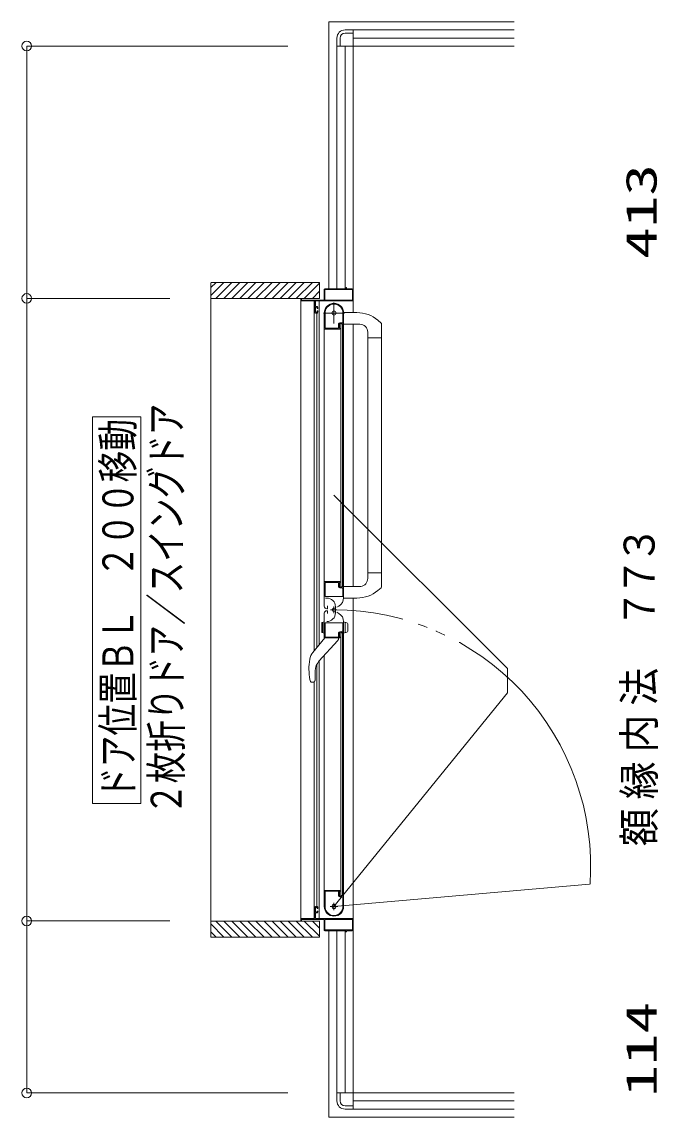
# Model space of a CAD drawing. Units: millimetres on the paper. Extents: x -305 to 305, y -152 to 152.
# Drawn here: x -88 to -48.5, y 31.1 to 99.1 of the extents above; entities that cross this region are included whole.
import ezdxf
from ezdxf.enums import TextEntityAlignment as Align

# ---------------------------------------------------------------- set-up
doc = ezdxf.new("R2010")
doc.units = ezdxf.units.MM
doc.linetypes.add('LONG_CHAIN', pattern=[21, 18, -1, 1, -1])
doc.linetypes.add('LONG_DOUBLE_CHAIN', pattern=[21.8, 18, -1, 0.6, -0.6, 0.6, -1])
doc.layers.add('0-0_0', color=7, linetype='Continuous', lineweight=9)
doc.layers.add('0-1_VIEW0001', color=7, linetype='Continuous', lineweight=9)
doc.styles.add('ＭＳ ゴシック', font='')
doc.styles.get('ＭＳ ゴシック').set_extended_font_data('MS Gothic')

# ---------------------------------------------------------------- blocks, each defined once
blk = doc.blocks.new('_ORIGIN')
at = {"layer": '0-0_0'}
blk.add_line((0, 0), (-1, 0), dxfattribs=at)
blk.add_circle((0, 0), 0.5, dxfattribs=at)

msp = doc.modelspace()

# ---------------------------------------------------------------- linework, layer by layer
at = {"layer": '0-1_VIEW0001', "linetype": 'LONG_DOUBLE_CHAIN'}
for p, q in [((-68.934, 99.073), (-68.934, 82.498)), ((-57.434, 99.073), (-68.934, 99.073)), ((-68.619, 69.695), (-57.859, 58.934)), ((-57.859, 58.934), (-57.859, 57.408)), ((-68.619, 44.148), (-57.859, 57.408)), ((-52.755, 45.536), (-68.619, 44.148)), ((-68.934, 42.648), (-68.934, 31.073)), ((-57.434, 31.073), (-68.934, 31.073))]:
    msp.add_line(p, q, dxfattribs=at)
at = {"layer": '0-1_VIEW0001'}
for p, q in [((-68.434, 97.573), (-68.434, 98.073)), ((-68.234, 97.573), (-68.234, 98.073)), ((-67.434, 98.573), (-67.934, 98.573)), ((-67.934, 98.373), (-67.434, 98.373)), ((-57.434, 98.573), (-67.434, 98.573)), ((-67.434, 98.573), (-67.434, 98.173)), ((-67.434, 98.573), (-57.434, 98.573)), ((-67.434, 82.448), (-67.434, 98.573)), ((-67.434, 98.073), (-57.434, 98.073)), ((-71.474, 97.573), (-87.683, 97.573)), ((-68.434, 97.573), (-68.434, 82.498)), ((-68.034, 97.573), (-68.434, 97.573)), ((-68.434, 82.498), (-68.434, 97.573)), ((-68.434, 97.573), (-57.434, 97.573)), ((-67.934, 82.498), (-67.934, 97.573)), ((-87.683, 82.503), (-87.683, 96.973)), ((-76.259, 82.898), (-69.509, 82.898)), ((-76.259, 82.083), (-75.444, 82.898)), ((-76.259, 82.578), (-75.939, 82.898)), ((-76.259, 82.847), (-76.259, 42.248)), ((-75.949, 81.898), (-74.949, 82.898)), ((-75.454, 81.898), (-74.454, 82.898)), ((-74.959, 81.898), (-73.959, 82.898)), ((-74.459, 81.898), (-73.459, 82.898)), ((-73.959, 81.898), (-72.959, 82.898)), ((-73.459, 81.898), (-72.459, 82.898)), ((-72.959, 81.898), (-71.959, 82.898)), ((-72.459, 81.898), (-71.459, 82.898)), ((-71.959, 81.898), (-70.959, 82.898)), ((-71.459, 81.898), (-70.459, 82.898)), ((-70.959, 81.898), (-69.959, 82.898)), ((-70.459, 81.898), (-69.509, 82.848)), ((-69.959, 81.898), (-69.509, 82.348)), ((-69.509, 81.899), (-69.509, 82.898)), ((-69.234, 82.448), (-69.234, 81.813)), ((-69.189, 82.438), (-69.189, 81.813)), ((-67.889, 82.498), (-69.184, 82.498)), ((-67.494, 82.453), (-69.174, 82.453)), ((-67.874, 82.563), (-67.874, 82.513)), ((-67.844, 82.573), (-67.864, 82.573)), ((-67.834, 82.513), (-67.834, 82.563)), ((-67.484, 82.498), (-67.819, 82.498)), ((-67.479, 81.813), (-67.479, 82.438)), ((-67.434, 82.45), (-67.434, 81.024)), ((-78.799, 81.903), (-87.683, 81.903)), ((-78.799, 81.903), (-87.683, 81.903)), ((-76.259, 81.898), (-69.509, 81.898)), ((-70.684, 81.883), (-70.684, 81.763)), ((-70.684, 43.398), (-70.684, 81.748)), ((-70.669, 81.748), (-69.834, 81.748)), ((-70.634, 81.813), (-70.634, 81.883)), ((-69.249, 81.798), (-70.619, 81.798)), ((-69.857, 60.019), (-69.857, 81.748)), ((-69.819, 81.733), (-69.819, 81.048)), ((-69.769, 81.413), (-69.769, 81.733)), ((-69.754, 81.748), (-67.459, 81.748)), ((-69.541, 60.403), (-69.541, 81.748)), ((-69.174, 81.798), (-67.494, 81.798)), ((-87.683, 43.853), (-87.683, 81.303)), ((-69.769, 81.068), (-69.769, 81.338)), ((-69.769, 80.998), (-69.669, 80.998)), ((-69.669, 81.398), (-69.754, 81.398)), ((-69.754, 81.353), (-69.684, 81.353)), ((-69.684, 81.053), (-69.754, 81.053)), ((-69.681, 60.233), (-69.681, 80.998)), ((-69.669, 81.338), (-69.669, 81.293)), ((-69.669, 81.113), (-69.669, 81.068)), ((-69.654, 81.278), (-69.634, 81.278)), ((-69.634, 81.128), (-69.654, 81.128)), ((-69.619, 81.293), (-69.619, 81.348)), ((-69.619, 81.048), (-69.619, 81.113)), ((-69.219, 80.999), (-69.219, 64.323)), ((-69.169, 81.072), (-69.169, 80.058)), ((-68.064, 80.468), (-68.064, 80.998)), ((-68.019, 80.013), (-68.019, 80.998)), ((-67.191, 81.023), (-68.009, 81.026)), ((-68.329, 80.058), (-68.329, 80.318)), ((-68.284, 80.073), (-68.284, 80.298)), ((-68.254, 80.393), (-68.139, 80.393)), ((-68.234, 80.348), (-68.109, 80.348)), ((-68.184, 80.323), (-68.084, 80.323)), ((-68.184, 63.998), (-68.184, 80.323)), ((-68.084, 63.998), (-68.084, 80.323)), ((-67.024, 80.303), (-68.019, 80.303)), ((-67.434, 80.298), (-67.434, 64.024)), ((-65.896, 80.561), (-65.697, 80.377)), ((-65.669, 79.448), (-65.669, 80.308)), ((-69.209, 79.998), (-68.268, 79.998)), ((-69.159, 80.048), (-68.339, 80.048)), ((-68.255, 80.005), (-68.246, 80.02)), ((-68.244, 80.027), (-68.244, 80.033)), ((-68.082, 80.02), (-68.073, 80.005)), ((-68.061, 79.998), (-68.034, 79.998)), ((-68.034, 64.323), (-68.034, 79.998)), ((-66.524, 79.448), (-66.524, 79.803)), ((-66.524, 79.448), (-65.669, 79.448)), ((-66.519, 79.448), (-66.519, 64.874)), ((-65.669, 79.448), (-65.669, 64.012)), ((-80.61, 74.548), (-83.61, 74.548)), ((-83.61, 50.548), (-83.61, 74.548)), ((-80.61, 50.548), (-80.61, 74.548)), ((-66.524, 64.874), (-66.524, 64.519)), ((-66.524, 64.874), (-65.669, 64.874)), ((-69.219, 64.354), (-69.219, 62.784)), ((-69.219, 64.323), (-68.268, 64.323)), ((-69.169, 64.263), (-69.169, 63.403)), ((-68.344, 64.273), (-69.159, 64.273)), ((-68.329, 64.008), (-68.329, 64.258)), ((-68.284, 64.023), (-68.284, 64.248)), ((-68.246, 64.302), (-68.255, 64.316)), ((-68.139, 63.933), (-68.254, 63.933)), ((-68.244, 64.288), (-68.244, 64.294)), ((-68.109, 63.973), (-68.234, 63.973)), ((-68.084, 63.998), (-68.184, 63.998)), ((-68.073, 64.316), (-68.082, 64.302)), ((-68.034, 64.323), (-68.061, 64.323)), ((-68.019, 64.308), (-68.019, 63.322)), ((-66.955, 64.024), (-68.009, 64.024)), ((-65.894, 63.761), (-65.697, 63.944)), ((-69.159, 63.393), (-68.079, 63.393)), ((-69.145, 63.303), (-69.065, 63.303)), ((-68.064, 63.408), (-68.064, 63.858)), ((-67.191, 63.298), (-68.009, 63.296)), ((-67.434, 31.573), (-67.434, 63.298)), ((-67.434, 63.298), (-67.434, 42.698)), ((-69.069, 62.633), (-69.039, 62.633)), ((-69.014, 62.658), (-69.014, 62.808)), ((-68.525, 62.763), (-68.525, 62.383)), ((-68.449, 62.727), (-68.319, 62.802)), ((-69.219, 60.793), (-69.219, 62.363)), ((-69.069, 62.513), (-69.039, 62.513)), ((-69.014, 62.488), (-69.014, 62.338)), ((-68.449, 62.419), (-68.319, 62.344)), ((-69.369, 61.756), (-69.369, 61.19)), ((-69.319, 61.149), (-69.319, 61.796)), ((-69.169, 60.883), (-69.169, 61.743)), ((-69.159, 61.753), (-68.079, 61.753)), ((-68.139, 61.213), (-68.254, 61.213)), ((-68.064, 61.738), (-68.064, 61.288)), ((-68.019, 60.838), (-68.019, 61.824)), ((-68.019, 61.823), (-67.825, 61.77)), ((-67.919, 61.149), (-67.919, 61.796)), ((-67.769, 61.698), (-67.769, 61.247)), ((-69.932, 59.928), (-69.194, 60.823)), ((-68.373, 60.661), (-69.551, 59.373)), ((-69.219, 61.123), (-69.343, 61.156)), ((-68.268, 60.823), (-69.209, 60.823)), ((-68.344, 60.873), (-69.159, 60.873)), ((-68.344, 60.823), (-68.344, 60.732)), ((-68.329, 61.138), (-68.329, 60.888)), ((-68.284, 61.123), (-68.284, 60.898)), ((-68.246, 60.845), (-68.255, 60.83)), ((-68.244, 60.858), (-68.244, 60.852)), ((-68.109, 61.173), (-68.234, 61.173)), ((-68.184, 61.148), (-68.184, 44.823)), ((-68.084, 61.148), (-68.184, 61.148)), ((-68.084, 61.148), (-68.084, 44.823)), ((-68.073, 60.83), (-68.082, 60.845)), ((-68.034, 60.823), (-68.061, 60.823)), ((-68.034, 60.823), (-68.034, 45.148)), ((-68.019, 61.123), (-67.825, 61.175)), ((-69.681, 44.148), (-69.681, 59.188)), ((-69.541, 43.398), (-69.541, 59.385)), ((-69.219, 44.148), (-69.219, 59.736)), ((-69.778, 58.789), (-69.778, 58.27)), ((-70.112, 58.236), (-70.068, 58.121)), ((-70.041, 58.087), (-70.068, 58.121)), ((-70.041, 58.087), (-70.04, 58.086)), ((-69.916, 58.073), (-69.998, 58.073)), ((-69.857, 43.398), (-69.857, 58.073)), ((-69.84, 58.109), (-69.841, 58.106)), ((-80.61, 50.548), (-83.61, 50.548)), ((-69.209, 45.148), (-68.268, 45.148)), ((-69.169, 44.074), (-69.169, 45.088)), ((-69.159, 45.098), (-68.339, 45.098)), ((-68.329, 45.088), (-68.329, 44.828)), ((-68.284, 45.073), (-68.284, 44.848)), ((-68.255, 45.141), (-68.246, 45.127)), ((-68.244, 45.119), (-68.244, 45.113)), ((-68.082, 45.127), (-68.073, 45.141)), ((-68.061, 45.148), (-68.034, 45.148)), ((-68.019, 45.133), (-68.019, 44.148)), ((-68.254, 44.753), (-68.139, 44.753)), ((-68.234, 44.798), (-68.109, 44.798)), ((-68.184, 44.823), (-68.084, 44.823)), ((-68.064, 44.678), (-68.064, 44.148)), ((-69.819, 43.413), (-69.819, 44.098)), ((-69.769, 44.148), (-69.669, 44.148)), ((-69.769, 44.078), (-69.769, 43.808)), ((-69.769, 43.733), (-69.769, 43.413)), ((-69.684, 44.093), (-69.754, 44.093)), ((-69.754, 43.793), (-69.684, 43.793)), ((-69.669, 43.748), (-69.754, 43.748)), ((-69.669, 44.033), (-69.669, 44.078)), ((-69.669, 43.808), (-69.669, 43.853)), ((-69.634, 44.018), (-69.654, 44.018)), ((-69.654, 43.868), (-69.634, 43.868)), ((-69.619, 44.098), (-69.619, 44.033)), ((-69.619, 43.853), (-69.619, 43.798)), ((-78.799, 43.253), (-87.683, 43.253)), ((-78.799, 43.253), (-87.683, 43.253)), ((-76.259, 43.248), (-69.509, 43.248)), ((-76.259, 43.063), (-75.444, 42.248)), ((-75.949, 43.248), (-74.949, 42.248)), ((-75.454, 43.248), (-74.454, 42.248)), ((-74.959, 43.248), (-73.959, 42.248)), ((-74.459, 43.248), (-73.459, 42.248)), ((-73.959, 43.248), (-72.959, 42.248)), ((-73.459, 43.248), (-72.459, 42.248)), ((-72.959, 43.248), (-71.959, 42.248)), ((-72.459, 43.248), (-71.459, 42.248)), ((-71.959, 43.248), (-70.959, 42.248)), ((-71.459, 43.248), (-70.459, 42.248)), ((-70.959, 43.248), (-69.959, 42.248)), ((-70.684, 43.263), (-70.684, 43.383)), ((-70.669, 43.398), (-69.834, 43.398)), ((-70.634, 43.333), (-70.634, 43.263)), ((-69.249, 43.348), (-70.619, 43.348)), ((-70.459, 43.248), (-69.509, 42.298)), ((-69.959, 43.248), (-69.509, 42.798)), ((-69.754, 43.398), (-67.459, 43.398)), ((-69.234, 42.698), (-69.234, 43.333)), ((-69.189, 42.708), (-69.189, 43.333)), ((-69.174, 43.348), (-67.494, 43.348)), ((-67.479, 43.333), (-67.479, 42.708)), ((-87.683, 33.173), (-87.683, 42.653)), ((-76.259, 42.568), (-75.939, 42.248)), ((-67.889, 42.648), (-69.184, 42.648)), ((-67.494, 42.693), (-69.174, 42.693)), ((-68.434, 42.648), (-68.434, 32.573)), ((-68.434, 32.573), (-68.434, 42.648)), ((-67.934, 32.573), (-67.934, 42.648)), ((-67.874, 42.583), (-67.874, 42.633)), ((-67.844, 42.573), (-67.864, 42.573)), ((-67.834, 42.633), (-67.834, 42.583)), ((-67.484, 42.648), (-67.819, 42.648)), ((-71.474, 32.573), (-87.683, 32.573)), ((-68.034, 32.573), (-68.434, 32.573)), ((-68.434, 32.573), (-68.434, 32.073)), ((-68.434, 32.573), (-57.434, 32.573)), ((-68.234, 32.573), (-68.234, 32.073)), ((-67.434, 32.073), (-57.434, 32.073)), ((-67.434, 31.573), (-67.434, 31.973)), ((-67.934, 31.773), (-67.434, 31.773)), ((-67.434, 31.573), (-67.934, 31.573)), ((-57.434, 31.573), (-67.434, 31.573)), ((-67.434, 31.573), (-57.434, 31.573))]:
    msp.add_line(p, q, dxfattribs=at)
at = {"layer": '0-1_VIEW0001', "linetype": 'LONG_CHAIN'}
for p, q in [((-68.619, 80.348), (-68.619, 81.648)), ((-67.969, 80.998), (-69.269, 80.998)), ((-68.832, 62.573), (-68.44, 62.573)), ((-68.619, 62.786), (-68.619, 62.361)), ((-68.619, 43.918), (-68.619, 44.378)), ((-68.849, 44.148), (-68.389, 44.148))]:
    msp.add_line(p, q, dxfattribs=at)
at = {"layer": '0-1_VIEW0001', "color": 5}
msp.add_line((-69.509, 43.248), (-76.259, 43.248), dxfattribs=at)
at = {"layer": '0-1_VIEW0001'}
for points in [[(-69.219, 61.123), (-69.219, 61.823), (-69.343, 61.789)], [(-69.998, 58.073), (-70, 58.073), (-70.002, 58.074), (-70.005, 58.074), (-70.007, 58.074), (-70.009, 58.074), (-70.011, 58.075), (-70.013, 58.075), (-70.016, 58.075), (-70.018, 58.076), (-70.02, 58.076), (-70.022, 58.077), (-70.025, 58.078), (-70.027, 58.078), (-70.029, 58.079), (-70.031, 58.08), (-70.033, 58.081), (-70.035, 58.082), (-70.037, 58.083), (-70.039, 58.085), (-70.04, 58.086)], [(-69.839, 58.109), (-69.838, 58.11), (-69.838, 58.111), (-69.837, 58.112), (-69.836, 58.113), (-69.835, 58.114), (-69.834, 58.116), (-69.833, 58.117), (-69.831, 58.118), (-69.83, 58.12), (-69.829, 58.121), (-69.828, 58.122), (-69.827, 58.124), (-69.826, 58.125), (-69.825, 58.127), (-69.824, 58.128), (-69.823, 58.13), (-69.822, 58.131), (-69.821, 58.133), (-69.82, 58.135), (-69.818, 58.138), (-69.816, 58.141), (-69.814, 58.144), (-69.812, 58.147), (-69.81, 58.151), (-69.808, 58.154), (-69.806, 58.158), (-69.804, 58.161), (-69.802, 58.165), (-69.8, 58.169), (-69.799, 58.173), (-69.797, 58.177), (-69.796, 58.18), (-69.794, 58.184), (-69.793, 58.188), (-69.791, 58.192), (-69.79, 58.196), (-69.789, 58.2), (-69.787, 58.205), (-69.786, 58.209)], [(-69.786, 58.209), (-69.785, 58.213), (-69.784, 58.217), (-69.783, 58.221), (-69.782, 58.226), (-69.782, 58.23), (-69.781, 58.234), (-69.78, 58.238), (-69.78, 58.243), (-69.779, 58.247), (-69.779, 58.252), (-69.779, 58.254), (-69.778, 58.256), (-69.778, 58.258), (-69.778, 58.26), (-69.778, 58.262), (-69.778, 58.264), (-69.778, 58.267), (-69.778, 58.269), (-69.778, 58.271), (-69.778, 58.273)], [(-76.259, 42.248), (-69.509, 42.248), (-69.509, 43.249)]]:
    msp.add_lwpolyline(points, dxfattribs=at)
for centre, radius in [((-68.619, 80.998), 0.125), ((-68.619, 62.573), 0.113), ((-68.619, 44.148), 0.125)]:
    msp.add_circle(centre, radius, dxfattribs=at)
for centre, radius, start, end in [((-67.934, 98.073), 0.5, 90, 180), ((-67.934, 98.073), 0.3, 90, 180), ((-69.184, 82.448), 0.05, 90, 180), ((-69.174, 82.438), 0.015, 90, 180), ((-67.889, 82.513), 0.015, 270, 0), ((-67.864, 82.563), 0.01, 90, 180), ((-67.844, 82.563), 0.01, 0, 90), ((-67.819, 82.513), 0.015, 180, 270), ((-67.494, 82.438), 0.015, 0, 90), ((-67.484, 82.448), 0.05, 0, 90), ((-70.669, 81.883), 0.015, 90, 180), ((-70.669, 81.763), 0.015, 180, 270), ((-70.649, 81.883), 0.015, 0, 90), ((-70.619, 81.813), 0.015, 180, 270), ((-69.834, 81.733), 0.015, 0, 90), ((-69.754, 81.733), 0.015, 90, 180), ((-69.249, 81.813), 0.015, 270, 0), ((-69.174, 81.813), 0.015, 180, 270), ((-67.494, 81.813), 0.015, 270, 0), ((-67.459, 81.773), 0.025, 270, 0), ((-69.769, 81.048), 0.05, 180, 270), ((-69.754, 81.413), 0.015, 180, 270), ((-69.754, 81.338), 0.015, 90, 180), ((-69.754, 81.068), 0.015, 180, 270), ((-69.684, 81.338), 0.015, 0, 90), ((-69.684, 81.068), 0.015, 270, 0), ((-69.669, 81.348), 0.05, 0, 90), ((-69.654, 81.293), 0.015, 180, 270), ((-69.654, 81.113), 0.015, 90, 180), ((-69.669, 81.048), 0.05, 270, 0), ((-69.634, 81.293), 0.015, 270, 0), ((-69.634, 81.113), 0.015, 0, 90), ((-68.619, 80.998), 0.6, 0, 180), ((-68.619, 80.998), 0.555, 0, 172.23293), ((-69.159, 81.072), 0.01, 172.23293, 180), ((-67.199, 78.953), 2.07, 50.97582, 89.8), ((-68.254, 80.318), 0.075, 90, 180), ((-68.234, 80.298), 0.05, 90, 180), ((-68.139, 80.468), 0.075, 270, 0), ((-68.109, 80.323), 0.025, 0, 90), ((-67.024, 79.803), 0.5, 0, 90), ((-65.769, 80.308), 0.1, 0, 43.47243), ((-69.209, 80.008), 0.01, 180, 270), ((-69.159, 80.058), 0.01, 180, 270), ((-68.339, 80.058), 0.01, 270, 0), ((-68.259, 80.073), 0.025, 180, 270), ((-68.268, 80.013), 0.015, 270, 329.03624), ((-68.259, 80.033), 0.015, 0, 90), ((-68.259, 80.027), 0.015, 329.03624, 0), ((-68.069, 80.027), 0.015, 180, 210.96376), ((-68.061, 80.013), 0.015, 210.96376, 270), ((-68.034, 80.013), 0.015, 270, 0), ((-69.209, 64.313), 0.01, 90, 180), ((-69.159, 64.263), 0.01, 90, 180), ((-68.344, 64.258), 0.015, 0, 90), ((-68.254, 64.008), 0.075, 180, 270), ((-68.259, 64.248), 0.025, 90, 180), ((-68.234, 64.023), 0.05, 180, 270), ((-68.268, 64.308), 0.015, 30.96376, 90), ((-68.259, 64.288), 0.015, 270, 0), ((-68.259, 64.294), 0.015, 0, 30.96376), ((-68.139, 63.858), 0.075, 0, 90), ((-68.109, 63.998), 0.025, 270, 0), ((-68.069, 64.294), 0.015, 149.03624, 180), ((-68.061, 64.308), 0.015, 90, 149.03624), ((-68.034, 64.308), 0.015, 0, 90), ((-67.024, 64.519), 0.5, 277.95562, 0), ((-65.769, 64.013), 0.1, 316.52757, 0), ((-69.159, 63.403), 0.01, 180, 270), ((-69.065, 62.763), 0.54, 0, 90), ((-68.619, 63.322), 0.6, 300, 0), ((-68.079, 63.408), 0.015, 270, 0), ((-67.199, 65.368), 2.07, 270.2, 309.05814), ((-69.069, 62.783), 0.15, 180, 270), ((-69.039, 62.658), 0.025, 270, 0), ((-69.069, 62.363), 0.15, 90, 180), ((-69.065, 62.383), 0.54, 270, 0), ((-69.039, 62.488), 0.025, 0, 90), ((-68.619, 61.824), 0.6, 0, 60), ((-69.334, 61.756), 0.035, 105, 180), ((-69.159, 61.743), 0.01, 90, 180), ((-68.254, 61.138), 0.075, 90, 180), ((-68.139, 61.288), 0.075, 270, 0), ((-68.079, 61.738), 0.015, 0, 90), ((-67.844, 61.698), 0.075, 0, 75), ((-67.844, 61.247), 0.075, 285, 0), ((-69.334, 61.19), 0.035, 180, 255), ((-69.209, 60.833), 0.01, 180, 270), ((-69.159, 60.883), 0.01, 180, 270), ((-68.444, 60.732), 0.1, 317.56377, 0), ((-68.344, 60.888), 0.015, 270, 0), ((-68.234, 61.123), 0.05, 90, 180), ((-68.259, 60.898), 0.025, 180, 270), ((-68.268, 60.838), 0.015, 270, 329.03624), ((-68.259, 60.858), 0.015, 0, 90), ((-68.259, 60.852), 0.015, 329.03624, 0), ((-68.109, 61.148), 0.025, 0, 90), ((-68.069, 60.852), 0.015, 180, 210.96376), ((-68.061, 60.838), 0.015, 210.96376, 270), ((-68.034, 60.838), 0.015, 270, 0), ((-69.238, 59.355), 0.9, 140.5, 170.71156), ((-66.504, 58.908), 3.67, 170.71156, 190.5453), ((-68.913, 58.789), 0.865, 137.56377, 180), ((-69.916, 58.173), 0.1, 270, 318.18968), ((-69.209, 45.138), 0.01, 90, 180), ((-69.159, 45.088), 0.01, 90, 180), ((-68.339, 45.088), 0.01, 0, 90), ((-68.259, 45.073), 0.025, 90, 180), ((-68.268, 45.133), 0.015, 30.96376, 90), ((-68.259, 45.113), 0.015, 270, 0), ((-68.259, 45.119), 0.015, 0, 30.96376), ((-68.069, 45.119), 0.015, 149.03624, 180), ((-68.061, 45.133), 0.015, 90, 149.03624), ((-68.034, 45.133), 0.015, 0, 90), ((-69.204, 44.248), 0.015, 177.30646, 180), ((-68.254, 44.828), 0.075, 180, 270), ((-68.234, 44.848), 0.05, 180, 270), ((-68.139, 44.678), 0.075, 0, 90), ((-68.109, 44.823), 0.025, 270, 0), ((-69.769, 44.098), 0.05, 90, 180), ((-69.754, 44.078), 0.015, 90, 180), ((-69.754, 43.808), 0.015, 180, 270), ((-69.754, 43.733), 0.015, 90, 180), ((-69.684, 44.078), 0.015, 0, 90), ((-69.684, 43.808), 0.015, 270, 0), ((-69.669, 44.098), 0.05, 0, 90), ((-69.654, 44.033), 0.015, 180, 270), ((-69.654, 43.853), 0.015, 90, 180), ((-69.669, 43.798), 0.05, 270, 0), ((-69.634, 44.033), 0.015, 270, 0), ((-69.634, 43.853), 0.015, 0, 90), ((-68.619, 44.148), 0.6, 180, 0), ((-68.619, 44.148), 0.555, 187.76707, 0), ((-69.159, 44.074), 0.01, 180, 187.76707), ((-70.669, 43.383), 0.015, 90, 180), ((-70.669, 43.263), 0.015, 180, 270), ((-70.649, 43.263), 0.015, 270, 0), ((-70.619, 43.333), 0.015, 90, 180), ((-69.834, 43.413), 0.015, 270, 0), ((-69.754, 43.413), 0.015, 180, 270), ((-69.249, 43.333), 0.015, 0, 90), ((-69.174, 43.333), 0.015, 90, 180), ((-67.494, 43.333), 0.015, 0, 90), ((-67.459, 43.373), 0.025, 0, 90), ((-69.184, 42.698), 0.05, 180, 270), ((-69.174, 42.708), 0.015, 180, 270), ((-67.889, 42.633), 0.015, 0, 90), ((-67.864, 42.583), 0.01, 180, 270), ((-67.844, 42.583), 0.01, 270, 0), ((-67.819, 42.633), 0.015, 90, 180), ((-67.494, 42.708), 0.015, 270, 0), ((-67.484, 42.698), 0.05, 270, 0), ((-67.934, 32.073), 0.5, 180, 270), ((-67.934, 32.073), 0.3, 180, 270)]:
    msp.add_arc(centre, radius, start, end, dxfattribs=at)
at = {"layer": '0-1_VIEW0001', "linetype": 'LONG_DOUBLE_CHAIN'}
msp.add_arc((-68.619, 46.648), 15.925, 356.00267, 90, dxfattribs=at)

# ---------------------------------------------------------------- block references
at = {"layer": '0-1_VIEW0001', "xscale": 0.6, "yscale": 0.6}
for p, rotation in [((-87.683, 97.573), 90), ((-87.683, 81.903), 270), ((-87.683, 81.903), 90), ((-87.683, 43.253), 270), ((-87.683, 43.253), 90), ((-87.683, 32.573), 270)]:
    msp.add_blockref('_ORIGIN', p, dxfattribs=dict(at, rotation=rotation))

# ---------------------------------------------------------------- texts
at = {"layer": '0-1_VIEW0001', "style": 'ＭＳ ゴシック'}
for s, width, p in [('413', 1.5, (-48.02, 84.361)), ('２枚折りドア／スイングドア', 0.75, (-77.493, 49.833)), ('ドア位置ＢＬ\u3000２００移動', 0.75, (-80.49, 50.833)), ('３', 0.9, (-48.147, 65.43)), ('７', 0.9, (-48.147, 63.442)), ('７', 0.9, (-48.147, 61.454)), ('法', 0.9, (-48.147, 56.614)), ('内', 0.9, (-48.147, 53.706)), ('縁', 0.9, (-48.147, 50.798)), ('額', 0.9, (-48.147, 47.89)), ('114', 1.5, (-48.011, 32.343))]:
    msp.add_text(s, height=1.921, rotation=90, dxfattribs=dict(at, width=width)).set_placement(p, align=Align.BOTTOM_LEFT)

doc.saveas('drawing.dxf')
